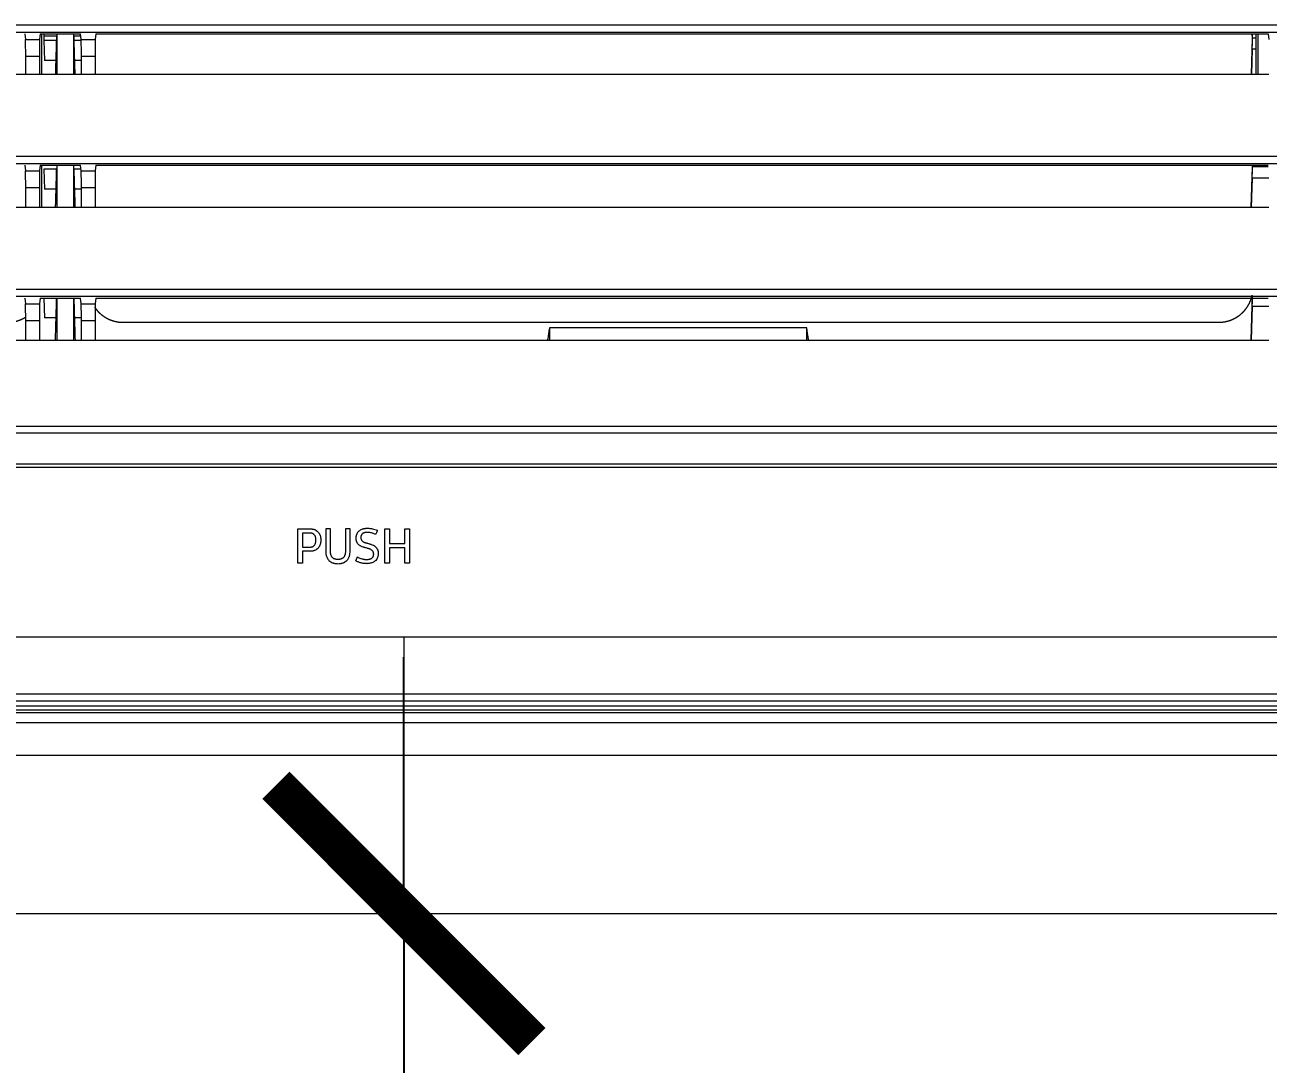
# Model space of a CAD drawing. Header units: millimetres. Extents: x 70151 to 230897, y 35202 to 113211.
# Drawn here: x 172750 to 172895.6, y 76201.1 to 76322.8 of the extents above; entities that cross this region are included whole.
import ezdxf

# ---------------------------------------------------------------- set-up
doc = ezdxf.new("R2010")
doc.units = ezdxf.units.MM
doc.header["$LTSCALE"] = 50
doc.layers.add('2-con', color=2, linetype='Continuous')
doc.layers.add('HAT', color=8, linetype='Continuous')
doc.layers.add('mark-B', color=2, linetype='Continuous', lineweight=20)
doc.styles.add('HY 울릉도 L', font='malgun.ttf')
doc.dimstyles.new('30', dxfattribs={"dimscale": 30, "dimtxt": 2, "dimasz": 1, "dimexe": 1, "dimexo": 1, "dimgap": 1, "dimtad": 1, "dimdec": 0, "dimrnd": 0.05, "dimdsep": 46, "dimlunit": 6, "dimtxsty": 'HY 울릉도 L', "dimblk": 'ARCHTICK', "dimcen": 2.5, "dimdle": 1, "dimclrd": 133, "dimclre": 133, "dimclrt": 30, "dimadec": 0, "dimazin": 0, "dimtfac": 1, "dimtdec": 0, "dimtix": 1, "dimtmove": 2, "dimatfit": 3, "dimldrblk": 'ARCHTICK', "dimfxl": 1, "dimlwd": -1, "dimlwe": -1, "dimarcsym": 0})

# ---------------------------------------------------------------- blocks, each defined once
blk = doc.blocks.new('무풍1way 일반')
at = {"layer": 'mark-B'}
for p, q in [((0, -24.58), (0, -23.37)), ((0, -24.58), (0, -23.37)), ((0, -24.85), (0, -24.58)), ((0, -24.85), (0, -24.58)), ((0, -25.36), (-514.56, -25.36)), ((0, -25.36), (-514.56, -25.36)), ((-420.47, -24.85), (0, -24.85)), ((-420.47, -24.85), (0, -24.85)), ((0, -25.36), (0, -24.85)), ((0, -24.85), (514.58, -24.85)), ((0, -25.36), (0, -24.85)), ((0, -24.85), (514.58, -24.85)), ((514.56, -25.36), (0, -25.36)), ((514.56, -25.36), (0, -25.36)), ((0, -26.75), (0, -25.89)), ((-0.65, -42.06), (-0.1, -42.06)), ((1.69, -42.06), (2.23, -42.06)), ((11.04, -43.44), (11.88, -43.44)), ((-0.1, -43.85), (1.69, -43.85)), ((1.69, -44.35), (-0.1, -44.35)), ((11.88, -43.93), (11.02, -43.93)), ((-0.1, -46.08), (-0.65, -46.08)), ((2.23, -46.08), (1.69, -46.08)), ((12.43, -46.08), (11.02, -46.08)), ((-380.01, -53.26), (380.01, -53.26)), ((380.01, -53.69), (-380.01, -53.69)), ((-379.23, -57.26), (379.23, -57.26)), ((379.23, -58.09), (-379.23, -58.09)), ((-101.3, -68.13), (36.16, -68.13)), ((-99.35, -72.08), (-99.23, -68.13)), ((-47.17, -68.13), (-47.17, -69.62)), ((-17.05, -69.62), (-17.05, -68.13)), ((36.16, -70.42), (36.16, -68.13)), ((36.16, -68.13), (37.77, -68.13)), ((37.77, -68.13), (37.77, -70.42)), ((37.77, -68.13), (42.69, -68.13)), ((38.65, -68.13), (38.65, -73.08)), ((40.66, -73.08), (40.66, -68.13)), ((42.69, -70.42), (42.69, -68.13)), ((42.69, -68.13), (44.3, -68.13)), ((44.3, -70.42), (44.3, -68.13)), ((44.3, -68.13), (196.82, -68.13)), ((32.9, -70.25), (-95.42, -70.25)), ((36.16, -70.42), (37.77, -70.42)), ((37.77, -70.78), (38.55, -70.78)), ((40.77, -70.78), (42.08, -70.78)), ((42.15, -73.08), (42.08, -70.78)), ((42.69, -70.42), (44.3, -70.42)), ((-101.3, -72.08), (-99.35, -72.08)), ((36.07, -73.08), (36.15, -72.42)), ((37.78, -72.42), (36.15, -72.42)), ((37.78, -72.42), (37.87, -73.08)), ((42.59, -73.08), (42.67, -72.42)), ((44.31, -72.42), (42.67, -72.42)), ((44.39, -73.08), (44.31, -72.42)), ((-376.39, -73.25), (376.39, -73.25)), ((376.39, -74.13), (-376.39, -74.13)), ((36.07, -73.08), (-101.21, -73.08)), ((42.59, -73.08), (37.87, -73.08)), ((-101.3, -83.69), (36.16, -83.69)), ((-99.35, -87.14), (-99.24, -83.69)), ((-99.34, -88.45), (-99.19, -83.69)), ((36.16, -85.99), (36.16, -83.69)), ((36.16, -83.69), (37.77, -83.69)), ((37.77, -83.69), (37.77, -85.99)), ((37.77, -83.69), (42.69, -83.69)), ((38.65, -83.69), (38.65, -88.65)), ((40.66, -88.65), (40.66, -83.69)), ((42.42, -83.69), (42.42, -88.65)), ((42.69, -85.99), (42.69, -83.69)), ((42.69, -83.69), (44.3, -83.69)), ((44.3, -85.99), (44.3, -83.69)), ((44.3, -83.69), (196.82, -83.69)), ((37.77, -85.84), (38.55, -85.84)), ((40.77, -85.84), (42.08, -85.84)), ((42.16, -88.19), (42.08, -85.84)), ((-101.3, -87.14), (-99.35, -87.14)), ((36.16, -85.99), (37.77, -85.99)), ((42.69, -85.99), (44.3, -85.99)), ((-373.64, -88.81), (373.64, -88.81)), ((-101.23, -88.45), (-99.36, -88.45)), ((36.07, -88.65), (-101.21, -88.65)), ((-99.33, -88.65), (-99.34, -88.45)), ((36.07, -88.65), (36.15, -87.99)), ((37.78, -87.99), (36.15, -87.99)), ((37.78, -87.99), (37.87, -88.65)), ((37.81, -88.19), (38.62, -88.19)), ((42.59, -88.65), (37.87, -88.65)), ((40.7, -88.19), (42.16, -88.19)), ((42.59, -88.65), (42.67, -87.99)), ((44.31, -87.99), (42.67, -87.99)), ((44.39, -88.65), (44.31, -87.99)), ((373.64, -89.7), (-373.64, -89.7)), ((-101.3, -99.25), (36.16, -99.25)), ((-99.99, -104.02), (-99.99, -99.26)), ((-99.77, -104.02), (-99.77, -99.25)), ((-99.35, -102.21), (-99.26, -99.25)), ((-99.34, -103.51), (-99.21, -99.25)), ((36.16, -101.35), (36.16, -99.25)), ((36.16, -99.25), (37.77, -99.25)), ((37.77, -99.25), (37.77, -101.35)), ((37.77, -99.25), (42.69, -99.25)), ((38.65, -99.25), (38.65, -104.02)), ((40.66, -104.02), (40.66, -99.25)), ((42.42, -99.26), (42.42, -104.02)), ((42.69, -101.35), (42.69, -99.25)), ((42.69, -99.25), (44.3, -99.25)), ((44.3, -101.35), (44.3, -99.25)), ((44.3, -99.25), (196.82, -99.25)), ((36.16, -101.35), (37.77, -101.35)), ((37.77, -100.9), (38.55, -100.9)), ((40.77, -100.9), (42.08, -100.9)), ((42.16, -103.25), (42.08, -100.9)), ((42.69, -101.35), (44.3, -101.35)), ((-101.2, -104.02), (-101.29, -103.35)), ((-99.77, -102.21), (-99.35, -102.21)), ((36.06, -104.02), (36.15, -103.35)), ((37.78, -103.35), (36.15, -103.35)), ((37.78, -103.25), (38.62, -103.25)), ((37.78, -103.35), (37.87, -104.02)), ((40.7, -103.25), (42.16, -103.25)), ((42.59, -104.02), (42.67, -103.35)), ((44.31, -103.35), (42.67, -103.35)), ((44.4, -104.02), (44.31, -103.35)), ((-370.92, -104.19), (370.92, -104.19)), ((36.06, -104.02), (-101.2, -104.02)), ((-99.77, -103.51), (-99.36, -103.51)), ((-99.32, -104.02), (-99.34, -103.51)), ((38.62, -103.77), (37.84, -103.77)), ((42.59, -104.02), (37.87, -104.02)), ((42.16, -103.77), (40.7, -103.77)), ((42.15, -104.02), (42.16, -103.77)), ((370.92, -105.07), (-370.92, -105.07))]:
    blk.add_line(p, q, dxfattribs=at)
for centre, major_axis, ratio, start_param, end_param in [((36.15, -70.42), (0, -2.01), 0.008727, 0.069815, 1.570796), ((37.79, -70.42), (0, -2.01), 0.008727, 4.712389, 6.21337), ((42.67, -70.42), (0, -2.01), 0.008727, 0.069815, 1.570796), ((44.31, -70.42), (0, -2.01), 0.008727, 4.712389, 6.21337), ((-99.34, -73.39), (0, -1.51), 0.017455, 3.665191, 4.508349), ((-99.34, -88.45), (0, -1.51), 0.017455, 3.665191, 4.712389), ((36.15, -85.99), (0, -2.01), 0.008727, 0.069815, 1.570796), ((37.79, -85.99), (0, -2.01), 0.008727, 4.712389, 6.21337), ((42.67, -85.99), (0, -2.01), 0.008727, 0.069815, 1.570796), ((44.31, -85.99), (0, -2.01), 0.008727, 4.712389, 6.21337), ((36.15, -101.35), (0, -2.01), 0.008727, 0.069813, 1.570796), ((37.79, -101.35), (0, -2.01), 0.008727, 4.712389, 6.213372), ((42.67, -101.35), (0, -2.01), 0.008727, 0.069813, 1.570796), ((44.31, -101.35), (0, -2.01), 0.008727, 4.712389, 6.213372), ((-99.34, -103.51), (0, -1.51), 0.017455, 3.665191, 4.712389), ((-99.34, -103.51), (0, -1.51), 0.017455, 4.712389, 5.060254)]:
    blk.add_ellipse(centre, major_axis=major_axis, ratio=ratio, start_param=start_param, end_param=end_param, dxfattribs=at)
for points, degree in [([(0, 0), (0, -0.02)], 1), ([(0, 0), (0, -0.02)], 1), ([(0, -23.37), (0, -22.1), (0, -20.84), (0, -19.59)], 3), ([(0, -23.37), (0, -22.1), (0, -20.84), (0, -19.59)], 3), ([(0, -33.4), (0, -31.18), (0, -28.96), (0, -26.75)], 3), ([(-0.65, -46.08), (-0.65, -45.27), (-0.65, -44.47), (-0.65, -43.67), (-0.65, -42.86), (-0.65, -42.06)], 5), ([(-0.1, -42.06), (-0.1, -42.42), (-0.1, -42.78), (-0.1, -43.14), (-0.1, -43.49), (-0.1, -43.85)], 5), ([(1.69, -43.85), (1.69, -43.49), (1.69, -43.14), (1.69, -42.78), (1.69, -42.42), (1.69, -42.06)], 5), ([(2.23, -42.06), (2.23, -42.86), (2.23, -43.67), (2.23, -44.47), (2.23, -45.27), (2.23, -46.08)], 5), ([(11.88, -43.44), (11.88, -43.16), (11.88, -42.89), (11.88, -42.61), (11.88, -42.34), (11.88, -42.06)], 5), ([(11.88, -42.06), (12.07, -42.06), (12.25, -42.06), (12.43, -42.06)], 3), ([(12.43, -42.06), (12.43, -42.86), (12.43, -43.67), (12.43, -44.47), (12.43, -45.27), (12.43, -46.08)], 5), ([(6.3, -43.47), (6.3, -43.48), (6.3, -43.48), (6.3, -43.49)], 3), ([(6.3, -43.49), (6.3, -44.35), (6.3, -45.21), (6.3, -46.08)], 3), ([(6.85, -46.08), (6.85, -45.21), (6.85, -44.35), (6.85, -43.49)], 3), ([(8.61, -43.49), (8.61, -44.35), (8.61, -45.21), (8.61, -46.08)], 3), ([(9.16, -46.08), (9.16, -45.21), (9.16, -44.34), (9.16, -43.47)], 3), ([(-0.1, -44.35), (-0.1, -44.69), (-0.1, -45.04), (-0.1, -45.38), (-0.1, -45.73), (-0.1, -46.08)], 5), ([(1.69, -46.08), (1.69, -45.73), (1.69, -45.38), (1.69, -45.04), (1.69, -44.69), (1.69, -44.35)], 5), ([(11.88, -45.58), (11.88, -45.03), (11.88, -44.48), (11.88, -43.93)], 3), ([(6.3, -46.08), (6.48, -46.08), (6.66, -46.08), (6.85, -46.08)], 3), ([(8.61, -46.08), (8.79, -46.08), (8.97, -46.08), (9.16, -46.08)], 3), ([(11.04, -45.58), (11.32, -45.58), (11.6, -45.58), (11.88, -45.58)], 3), ([(-99.34, -73.39), (-99.18, -68.11)], 1), ([(-47.4, -68.11), (-47.17, -69.62)], 1), ([(-17.05, -69.62), (-16.82, -68.11)], 1), ([(38.47, -68.11), (38.55, -70.78)], 1), ([(40.77, -70.78), (40.85, -68.11)], 1), ([(-47.17, -69.62), (-17.05, -69.62)], 1), ([(38.55, -70.78), (38.62, -73.12)], 1), ([(40.7, -73.12), (40.77, -70.78)], 1), ([(38.48, -83.69), (38.55, -85.84)], 1), ([(40.77, -85.84), (40.83, -83.69)], 1), ([(38.55, -85.84), (38.62, -88.19)], 1), ([(40.7, -88.19), (40.77, -85.84)], 1), ([(38.5, -99.25), (38.55, -100.9)], 1), ([(40.77, -100.9), (40.82, -99.25)], 1), ([(38.55, -100.9), (38.62, -103.25)], 1), ([(40.7, -103.25), (40.77, -100.9)], 1), ([(38.62, -103.25), (38.62, -103.29), (38.62, -103.43), (38.62, -103.59), (38.62, -103.73), (38.62, -103.77)], 2), ([(40.7, -103.77), (40.7, -103.73), (40.69, -103.59), (40.69, -103.43), (40.7, -103.29), (40.7, -103.25)], 2)]:
    blk.add_open_spline(points, degree=degree, dxfattribs=at)
for points, knots in [([(0, -1.05), (-88.28, -1.05), (-176.56, -1.05), (-308.98, -1.05), (-353.11, -1.05), (-419.32, -1.06), (-441.39, -1.06), (-474.5, -1.06), (-491.05, -1.06), (-510.36, -1.06), (-518.64, -1.06), (-522.78, -1.06), (-524.15, -1.06), (-526.91, -1.06), (-528.29, -1.06), (-529.67, -1.07)], [0, 0, 0, 0, 0.5, 0.5, 0.75, 0.75, 0.875, 0.875, 0.9375, 0.96875, 0.984375, 0.984375, 0.992187, 0.992187, 1, 1, 1, 1]), ([(0, -1.05), (-88.28, -1.05), (-176.56, -1.05), (-308.98, -1.05), (-353.11, -1.05), (-419.32, -1.06), (-441.39, -1.06), (-474.5, -1.06), (-491.05, -1.06), (-510.36, -1.06), (-518.64, -1.06), (-522.78, -1.06), (-524.15, -1.06), (-526.91, -1.06), (-528.29, -1.06), (-529.67, -1.07)], [0, 0, 0, 0, 0.5, 0.5, 0.75, 0.75, 0.875, 0.875, 0.9375, 0.96875, 0.984375, 0.984375, 0.992188, 0.992188, 1, 1, 1, 1]), ([(0, -0.02), (0, -0.02), (0, -0.05), (0, -0.14), (0, -0.21), (0, -0.39), (0, -0.5), (0, -0.75), (0, -0.9), (0, -1.05)], [0, 0, 0, 0, 0.25, 0.25, 0.5, 0.5, 0.75, 0.75, 1, 1, 1, 1]), ([(0, -0.02), (0, -0.02), (0, -0.05), (0, -0.14), (0, -0.21), (0, -0.39), (0, -0.5), (0, -0.75), (0, -0.9), (0, -1.05)], [0, 0, 0, 0, 0.25, 0.25, 0.5, 0.5, 0.75, 0.75, 1, 1, 1, 1]), ([(529.67, -1.07), (528.29, -1.06), (526.91, -1.06), (524.15, -1.06), (522.78, -1.06), (518.64, -1.06), (510.36, -1.06), (491.05, -1.06), (474.5, -1.06), (441.39, -1.06), (375.18, -1.05), (308.98, -1.05), (176.56, -1.05), (88.28, -1.05), (0, -1.05)], [0, 0, 0, 0, 0.007813, 0.007813, 0.015625, 0.015625, 0.03125, 0.0625, 0.125, 0.125, 0.25, 0.5, 0.5, 1, 1, 1, 1]), ([(0, -19.59), (0, -18.69), (0, -16.91), (0, -14.24), (0, -11.6), (0, -9), (0, -6.45), (0, -3.95), (0, -2.17), (0, -1.22), (0, -1.05)], [0, 0, 0, 0, 0.138549, 0.277099, 0.415648, 0.554198, 0.692747, 0.831297, 0.969846, 1, 1, 1, 1]), ([(529.67, -1.07), (528.29, -1.06), (526.91, -1.06), (524.15, -1.06), (522.78, -1.06), (518.64, -1.06), (510.36, -1.06), (491.05, -1.06), (474.5, -1.06), (441.39, -1.06), (375.18, -1.05), (308.98, -1.05), (176.56, -1.05), (88.28, -1.05), (0, -1.05)], [0, 0, 0, 0, 0.007812, 0.007812, 0.015625, 0.015625, 0.03125, 0.0625, 0.125, 0.125, 0.25, 0.5, 0.5, 1, 1, 1, 1]), ([(0, -19.59), (0, -18.69), (0, -16.91), (0, -14.24), (0, -11.6), (0, -9), (0, -6.45), (0, -3.95), (0, -2.17), (0, -1.22), (0, -1.05)], [0, 0, 0, 0, 0.138549, 0.277099, 0.415648, 0.554198, 0.692747, 0.831297, 0.969846, 1, 1, 1, 1]), ([(0, -19.59), (-85.67, -19.59), (-192.75, -19.59), (-321.25, -19.59), (-385.5, -19.59), (-449.76, -19.59), (-492.59, -19.59), (-514.01, -19.59)], [0, 0, 0, 0, 0.5, 0.625, 0.75, 0.875, 1, 1, 1, 1]), ([(0, -19.59), (-85.67, -19.59), (-192.75, -19.59), (-321.25, -19.59), (-385.5, -19.59), (-449.76, -19.59), (-492.59, -19.59), (-514.01, -19.59)], [0, 0, 0, 0, 0.5, 0.625, 0.75, 0.875, 1, 1, 1, 1]), ([(514.01, -19.59), (492.59, -19.59), (449.76, -19.59), (385.5, -19.59), (321.25, -19.59), (192.75, -19.59), (85.67, -19.59), (0, -19.59)], [0, 0, 0, 0, 0.125, 0.25, 0.375, 0.5, 1, 1, 1, 1]), ([(514.01, -19.59), (492.59, -19.59), (449.76, -19.59), (385.5, -19.59), (321.25, -19.59), (192.75, -19.59), (85.67, -19.59), (0, -19.59)], [0, 0, 0, 0, 0.125, 0.25, 0.375, 0.5, 1, 1, 1, 1]), ([(-512.29, -23.37), (-490.94, -23.37), (-469.6, -23.37), (-426.91, -23.37), (-405.56, -23.37), (-362.87, -23.37), (-341.53, -23.37), (-298.84, -23.37), (-192.11, -23.37), (-85.38, -23.37), (0, -23.37)], [0, 0, 0, 0, 0.125, 0.125, 0.25, 0.25, 0.375, 0.375, 0.5, 1, 1, 1, 1]), ([(-512.29, -23.37), (-490.94, -23.37), (-469.6, -23.37), (-426.91, -23.37), (-405.56, -23.37), (-362.87, -23.37), (-341.53, -23.37), (-298.84, -23.37), (-192.11, -23.37), (-85.38, -23.37), (0, -23.37)], [0, 0, 0, 0, 0.125, 0.125, 0.25, 0.25, 0.375, 0.375, 0.5, 1, 1, 1, 1]), ([(0, -24.58), (-85.38, -24.58), (-192.1, -24.58), (-320.17, -24.58), (-362.86, -24.58), (-405.55, -24.58), (-426.89, -24.58), (-469.58, -24.58), (-490.93, -24.58), (-512.27, -24.58)], [0, 0, 0, 0, 0.5, 0.625, 0.75, 0.75, 0.875, 0.875, 1, 1, 1, 1]), ([(0, -24.58), (-85.38, -24.58), (-192.1, -24.58), (-320.17, -24.58), (-362.86, -24.58), (-405.55, -24.58), (-426.89, -24.58), (-469.58, -24.58), (-490.93, -24.58), (-512.27, -24.58)], [0, 0, 0, 0, 0.5, 0.625, 0.75, 0.75, 0.875, 0.875, 1, 1, 1, 1]), ([(0, -23.37), (85.4, -23.37), (170.8, -23.37), (277.56, -23.37), (298.91, -23.37), (341.61, -23.37), (362.96, -23.37), (405.66, -23.37), (427.01, -23.37), (469.71, -23.37), (491.06, -23.37), (512.41, -23.37)], [0, 0, 0, 0, 0.5, 0.5, 0.625, 0.625, 0.75, 0.75, 0.875, 0.875, 1, 1, 1, 1]), ([(0, -23.37), (85.4, -23.37), (170.8, -23.37), (277.56, -23.37), (298.91, -23.37), (341.61, -23.37), (362.96, -23.37), (405.66, -23.37), (427.01, -23.37), (469.71, -23.37), (491.06, -23.37), (512.41, -23.37)], [0, 0, 0, 0, 0.5, 0.5, 0.625, 0.625, 0.75, 0.75, 0.875, 0.875, 1, 1, 1, 1]), ([(512.41, -24.58), (491.06, -24.58), (469.71, -24.58), (427.01, -24.58), (405.66, -24.58), (362.96, -24.58), (320.26, -24.58), (192.15, -24.58), (85.4, -24.58), (0, -24.58)], [0, 0, 0, 0, 0.125, 0.125, 0.25, 0.25, 0.375, 0.5, 1, 1, 1, 1]), ([(512.41, -24.58), (491.06, -24.58), (469.71, -24.58), (427.01, -24.58), (405.66, -24.58), (362.96, -24.58), (320.26, -24.58), (192.15, -24.58), (85.4, -24.58), (0, -24.58)], [0, 0, 0, 0, 0.125, 0.125, 0.25, 0.25, 0.375, 0.5, 1, 1, 1, 1]), ([(-511.17, -25.89), (-510.84, -25.89), (-510.51, -25.89), (-510.01, -25.89), (-509.84, -25.89), (-509.51, -25.89), (-508.68, -25.9), (-507.84, -25.9), (-505.85, -25.9), (-504.52, -25.9), (-501.85, -25.9), (-500.52, -25.9), (-497.86, -25.9), (-491.2, -25.89), (-484.55, -25.89), (-473.9, -25.9), (-468.57, -25.9), (-457.92, -25.9), (-452.6, -25.9), (-425.98, -25.9), (-383.38, -25.89), (-319.48, -25.89), (-234.29, -25.9), (-170.39, -25.9), (-85.2, -25.9), (-42.6, -25.9), (0, -25.9)], [0, 0, 0, 0, 0.001953, 0.001953, 0.00293, 0.00293, 0.003906, 0.007812, 0.007812, 0.015625, 0.015625, 0.023437, 0.023437, 0.03125, 0.0625, 0.0625, 0.09375, 0.09375, 0.125, 0.125, 0.25, 0.375, 0.5, 0.75, 0.75, 1, 1, 1, 1]), ([(0, -25.9), (42.6, -25.9), (85.19, -25.9), (149.09, -25.9), (170.39, -25.9), (212.99, -25.9), (234.29, -25.9), (276.88, -25.9), (298.18, -25.9), (340.78, -25.9), (362.08, -25.9), (404.67, -25.89), (425.97, -25.89), (452.6, -25.9), (457.92, -25.9), (468.57, -25.9), (473.89, -25.9), (484.54, -25.9), (489.87, -25.9), (496.52, -25.9), (497.86, -25.9), (500.52, -25.9), (501.85, -25.9), (503.85, -25.89), (504.51, -25.89), (505.84, -25.89), (506.51, -25.89), (507.84, -25.9), (508.51, -25.9), (509.5, -25.9), (509.84, -25.89), (510.34, -25.89), (510.5, -25.89), (510.83, -25.89), (511, -25.89), (511.17, -25.89)], [0, 0, 0, 0, 0.25, 0.25, 0.375, 0.375, 0.5, 0.5, 0.625, 0.625, 0.75, 0.75, 0.875, 0.875, 0.90625, 0.90625, 0.9375, 0.9375, 0.96875, 0.96875, 0.976563, 0.976563, 0.984375, 0.984375, 0.988281, 0.988281, 0.992188, 0.992188, 0.996094, 0.996094, 0.998047, 0.998047, 0.999023, 0.999023, 1, 1, 1, 1]), ([(0, -26.75), (-42.6, -26.75), (-85.19, -26.75), (-170.39, -26.75), (-234.28, -26.75), (-298.18, -26.75), (-340.78, -26.75), (-362.08, -26.75), (-404.67, -26.75), (-425.97, -26.75), (-452.59, -26.75), (-457.92, -26.75), (-468.57, -26.75), (-473.89, -26.75), (-484.54, -26.75), (-491.2, -26.75), (-497.85, -26.75), (-500.52, -26.75), (-501.85, -26.75), (-504.51, -26.75), (-505.84, -26.75), (-507.84, -26.75), (-508.67, -26.75), (-509.5, -26.75), (-509.83, -26.75), (-510, -26.75), (-510.5, -26.75), (-510.83, -26.75), (-511.17, -26.75)], [0, 0, 0, 0, 0.25, 0.25, 0.5, 0.625, 0.625, 0.75, 0.75, 0.875, 0.875, 0.90625, 0.90625, 0.9375, 0.9375, 0.96875, 0.976562, 0.976562, 0.984375, 0.984375, 0.992187, 0.992187, 0.996094, 0.99707, 0.99707, 0.998047, 0.998047, 1, 1, 1, 1]), ([(511.17, -26.75), (511, -26.75), (510.83, -26.75), (510.5, -26.75), (510.33, -26.75), (509.84, -26.75), (509.5, -26.75), (508.5, -26.75), (507.84, -26.75), (506.51, -26.75), (505.84, -26.75), (504.51, -26.75), (503.85, -26.75), (501.85, -26.75), (500.52, -26.75), (497.85, -26.75), (496.52, -26.75), (489.87, -26.75), (484.54, -26.75), (473.89, -26.75), (468.57, -26.75), (457.92, -26.75), (452.6, -26.75), (425.97, -26.75), (404.67, -26.75), (362.08, -26.75), (340.78, -26.75), (298.18, -26.75), (276.88, -26.75), (234.28, -26.75), (212.99, -26.75), (170.39, -26.75), (149.09, -26.75), (85.19, -26.75), (42.6, -26.75), (0, -26.75)], [0, 0, 0, 0, 0.000977, 0.000977, 0.001953, 0.001953, 0.003906, 0.003906, 0.007813, 0.007813, 0.011719, 0.011719, 0.015625, 0.015625, 0.023438, 0.023438, 0.03125, 0.03125, 0.0625, 0.0625, 0.09375, 0.09375, 0.125, 0.125, 0.25, 0.25, 0.375, 0.375, 0.5, 0.5, 0.625, 0.625, 0.75, 0.75, 1, 1, 1, 1]), ([(-508.58, -33.4), (-487.39, -33.4), (-445.01, -33.4), (-381.43, -33.4), (-317.86, -33.4), (-233.1, -33.4), (-127.14, -33.4), (-42.38, -33.4), (0, -33.4)], [0, 0, 0, 0, 0.125, 0.25, 0.375, 0.5, 0.75, 1, 1, 1, 1]), ([(0, -33.4), (42.38, -33.4), (127.14, -33.4), (233.1, -33.4), (317.86, -33.4), (381.43, -33.4), (445.01, -33.4), (487.39, -33.4), (508.58, -33.4)], [0, 0, 0, 0, 0.25, 0.5, 0.625, 0.75, 0.875, 1, 1, 1, 1]), ([(3.24, -43.89), (3.19, -43.84), (3.15, -43.78), (3.11, -43.69), (3.1, -43.68), (3.09, -43.65), (3.08, -43.63), (3.06, -43.58), (3.05, -43.54), (3.03, -43.47), (3.03, -43.44), (3.02, -43.38), (3.02, -43.36), (3.01, -43.33), (3.01, -43.31), (3.01, -43.25), (3.01, -43.22), (3.01, -43.15), (3.01, -43.11), (3.01, -43), (3.02, -42.93), (3.05, -42.84), (3.05, -42.82), (3.06, -42.79), (3.08, -42.74), (3.11, -42.65), (3.15, -42.57), (3.18, -42.52), (3.2, -42.49), (3.21, -42.48), (3.27, -42.41), (3.32, -42.35), (3.39, -42.3), (3.4, -42.28), (3.43, -42.26), (3.45, -42.25), (3.49, -42.22), (3.52, -42.2), (3.62, -42.14), (3.68, -42.11), (3.79, -42.08), (3.82, -42.07), (3.89, -42.05), (3.93, -42.04), (4.03, -42.02), (4.11, -42.01), (4.21, -42), (4.25, -42), (4.32, -41.99), (4.36, -41.99), (4.47, -42), (4.54, -42), (4.65, -42.01), (4.69, -42.01), (4.76, -42.02), (4.87, -42.04), (4.97, -42.07), (5.05, -42.08)], [0, 0, 0, 0, 0.0625, 0.0625, 0.078125, 0.078125, 0.09375, 0.09375, 0.125, 0.125, 0.15625, 0.15625, 0.171875, 0.171875, 0.1875, 0.1875, 0.21875, 0.21875, 0.25, 0.25, 0.3125, 0.3125, 0.328125, 0.328125, 0.34375, 0.375, 0.40625, 0.421875, 0.421875, 0.4375, 0.4375, 0.5, 0.5, 0.515625, 0.515625, 0.53125, 0.53125, 0.5625, 0.5625, 0.625, 0.625, 0.65625, 0.65625, 0.6875, 0.6875, 0.75, 0.75, 0.78125, 0.78125, 0.8125, 0.8125, 0.875, 0.875, 0.90625, 0.90625, 0.9375, 1, 1, 1, 1]), ([(5.05, -42.08), (5.1, -42.1), (5.15, -42.11), (5.25, -42.15), (5.3, -42.17), (5.4, -42.21), (5.45, -42.23), (5.54, -42.28), (5.59, -42.3), (5.63, -42.33)], [0, 0, 0, 0, 0.25, 0.25, 0.5, 0.5, 0.75, 0.75, 1, 1, 1, 1]), ([(7.73, -41.99), (7.63, -41.99), (7.53, -42), (7.42, -42.01), (7.39, -42.02), (7.34, -42.03), (7.27, -42.04), (7.16, -42.07), (7.07, -42.11), (7, -42.14), (6.98, -42.15), (6.94, -42.17), (6.92, -42.18), (6.82, -42.25), (6.74, -42.31), (6.67, -42.38)], [0, 0, 0, 0, 0.25, 0.25, 0.3125, 0.3125, 0.375, 0.5, 0.625, 0.625, 0.6875, 0.6875, 0.75, 0.75, 1, 1, 1, 1]), ([(8.78, -42.38), (8.71, -42.31), (8.64, -42.25), (8.54, -42.18), (8.51, -42.17), (8.47, -42.15), (8.41, -42.12), (8.3, -42.07), (8.2, -42.05), (8.11, -42.03), (8.06, -42.02), (7.92, -42), (7.82, -41.99), (7.73, -41.99)], [0, 0, 0, 0, 0.25, 0.25, 0.3125, 0.3125, 0.375, 0.5, 0.625, 0.625, 0.75, 0.75, 1, 1, 1, 1]), ([(3.76, -42.65), (3.72, -42.67), (3.69, -42.7), (3.66, -42.74), (3.64, -42.76), (3.62, -42.79), (3.61, -42.81), (3.58, -42.87), (3.57, -42.9), (3.55, -42.98), (3.55, -43.02), (3.54, -43.08), (3.54, -43.1), (3.54, -43.13), (3.54, -43.14), (3.54, -43.16), (3.55, -43.17), (3.55, -43.23), (3.56, -43.26), (3.58, -43.32), (3.59, -43.35), (3.6, -43.38), (3.61, -43.4), (3.61, -43.4), (3.64, -43.45), (3.66, -43.48), (3.69, -43.51)], [0, 0, 0, 0, 0.125, 0.125, 0.1875, 0.1875, 0.25, 0.25, 0.375, 0.375, 0.5, 0.5, 0.5625, 0.5625, 0.59375, 0.59375, 0.625, 0.625, 0.75, 0.75, 0.8125, 0.84375, 0.84375, 0.875, 0.875, 1, 1, 1, 1]), ([(3.69, -43.51), (3.72, -43.54), (3.75, -43.57), (3.81, -43.61), (3.84, -43.63), (3.89, -43.66), (3.91, -43.67), (3.94, -43.68), (3.96, -43.69), (4.02, -43.71), (4.05, -43.72), (4.11, -43.74), (4.13, -43.75), (4.15, -43.75), (4.16, -43.75), (4.16, -43.76), (4.18, -43.76), (4.23, -43.78), (4.35, -43.81), (4.48, -43.85), (4.58, -43.87), (4.6, -43.88), (4.61, -43.88), (4.63, -43.89), (4.64, -43.89), (4.69, -43.9), (4.73, -43.91), (4.84, -43.95), (4.91, -43.98), (5.01, -44.03), (5.05, -44.05), (5.1, -44.08), (5.11, -44.09), (5.15, -44.11), (5.16, -44.12), (5.21, -44.15), (5.24, -44.18), (5.3, -44.23), (5.33, -44.25), (5.35, -44.28)], [0, 0, 0, 0, 0.0625, 0.0625, 0.125, 0.125, 0.15625, 0.15625, 0.1875, 0.1875, 0.25, 0.25, 0.28125, 0.28125, 0.289063, 0.289063, 0.296875, 0.3125, 0.375, 0.5, 0.53125, 0.53125, 0.546875, 0.546875, 0.5625, 0.5625, 0.625, 0.625, 0.75, 0.75, 0.8125, 0.8125, 0.84375, 0.84375, 0.875, 0.875, 0.9375, 0.9375, 1, 1, 1, 1]), ([(5.44, -42.78), (5.31, -42.71), (5.18, -42.65), (4.97, -42.58), (4.9, -42.56), (4.8, -42.53), (4.74, -42.52), (4.69, -42.51), (4.65, -42.5), (4.63, -42.5), (4.54, -42.49), (4.47, -42.48), (4.35, -42.48), (4.32, -42.48), (4.26, -42.49), (4.24, -42.49), (4.21, -42.49), (4.19, -42.49), (4.13, -42.5), (4.1, -42.5), (4.02, -42.52), (3.99, -42.53), (3.94, -42.55), (3.92, -42.55), (3.88, -42.57), (3.87, -42.58), (3.82, -42.6), (3.79, -42.62), (3.76, -42.65)], [0, 0, 0, 0, 0.25, 0.25, 0.375, 0.375, 0.4375, 0.46875, 0.46875, 0.5, 0.5, 0.625, 0.625, 0.6875, 0.6875, 0.71875, 0.71875, 0.75, 0.75, 0.8125, 0.8125, 0.875, 0.875, 0.90625, 0.90625, 0.9375, 0.9375, 1, 1, 1, 1]), ([(5.63, -42.33), (5.63, -42.33), (5.63, -42.33), (5.63, -42.33), (5.63, -42.33), (5.63, -42.34), (5.63, -42.34), (5.63, -42.34), (5.63, -42.35), (5.62, -42.37), (5.6, -42.4), (5.58, -42.46), (5.54, -42.56), (5.5, -42.65), (5.47, -42.72), (5.46, -42.75), (5.45, -42.76), (5.45, -42.77), (5.45, -42.78), (5.44, -42.78)], [0, 0, 0, 0, 0.000977, 0.000977, 0.001953, 0.003906, 0.007812, 0.015625, 0.03125, 0.0625, 0.125, 0.25, 0.5, 0.75, 0.875, 0.9375, 0.96875, 0.96875, 1, 1, 1, 1]), ([(6.67, -42.38), (6.6, -42.45), (6.55, -42.53), (6.48, -42.64), (6.47, -42.66), (6.45, -42.7), (6.44, -42.72), (6.41, -42.79), (6.39, -42.84), (6.36, -42.93), (6.35, -42.98), (6.34, -43.05), (6.33, -43.08), (6.32, -43.13), (6.32, -43.15), (6.3, -43.27), (6.3, -43.37), (6.3, -43.47)], [0, 0, 0, 0, 0.25, 0.25, 0.3125, 0.3125, 0.375, 0.375, 0.5, 0.5, 0.625, 0.625, 0.6875, 0.6875, 0.75, 0.75, 1, 1, 1, 1]), ([(6.85, -43.49), (6.85, -43.43), (6.85, -43.36), (6.86, -43.24), (6.87, -43.17), (6.89, -43.1), (6.89, -43.08), (6.9, -43.05), (6.91, -43.03), (6.92, -42.99), (6.93, -42.96), (6.96, -42.9), (6.97, -42.87), (7, -42.83), (7, -42.82), (7.02, -42.79), (7.03, -42.78), (7.08, -42.71), (7.13, -42.67), (7.19, -42.62), (7.21, -42.61), (7.23, -42.6), (7.28, -42.57), (7.32, -42.55), (7.36, -42.54), (7.38, -42.53), (7.41, -42.52), (7.43, -42.52), (7.47, -42.51), (7.5, -42.5), (7.6, -42.49), (7.66, -42.48), (7.73, -42.48)], [0, 0, 0, 0, 0.125, 0.125, 0.25, 0.25, 0.28125, 0.28125, 0.3125, 0.3125, 0.375, 0.375, 0.4375, 0.4375, 0.46875, 0.46875, 0.5, 0.5, 0.625, 0.625, 0.65625, 0.65625, 0.6875, 0.75, 0.75, 0.78125, 0.78125, 0.8125, 0.8125, 0.875, 0.875, 1, 1, 1, 1]), ([(7.73, -42.48), (7.79, -42.48), (7.86, -42.49), (7.95, -42.5), (7.98, -42.51), (8.03, -42.52), (8.04, -42.52), (8.07, -42.53), (8.09, -42.54), (8.17, -42.56), (8.22, -42.59), (8.29, -42.64), (8.3, -42.65), (8.33, -42.67), (8.36, -42.7), (8.4, -42.75), (8.43, -42.79), (8.45, -42.82), (8.46, -42.83), (8.48, -42.87), (8.5, -42.9), (8.52, -42.96), (8.53, -42.99), (8.55, -43.05), (8.56, -43.08), (8.58, -43.17), (8.59, -43.24), (8.61, -43.36), (8.61, -43.43), (8.61, -43.49)], [0, 0, 0, 0, 0.125, 0.125, 0.1875, 0.1875, 0.21875, 0.21875, 0.25, 0.25, 0.375, 0.375, 0.40625, 0.40625, 0.4375, 0.5, 0.53125, 0.53125, 0.5625, 0.5625, 0.625, 0.625, 0.6875, 0.6875, 0.75, 0.75, 0.875, 0.875, 1, 1, 1, 1]), ([(9.16, -43.47), (9.16, -43.42), (9.16, -43.37), (9.15, -43.27), (9.14, -43.22), (9.13, -43.13), (9.12, -43.08), (9.11, -43), (9.1, -42.98), (9.09, -42.93), (9.08, -42.91), (9.05, -42.79), (9.01, -42.7), (8.95, -42.59), (8.93, -42.57), (8.91, -42.53), (8.89, -42.51), (8.85, -42.45), (8.82, -42.41), (8.78, -42.38)], [0, 0, 0, 0, 0.125, 0.125, 0.25, 0.25, 0.375, 0.375, 0.4375, 0.4375, 0.5, 0.5, 0.75, 0.75, 0.8125, 0.8125, 0.875, 0.875, 1, 1, 1, 1]), ([(10.07, -45.73), (10.02, -45.68), (9.98, -45.63), (9.93, -45.55), (9.91, -45.52), (9.88, -45.46), (9.87, -45.43), (9.83, -45.34), (9.8, -45.28), (9.77, -45.15), (9.76, -45.09), (9.75, -45), (9.75, -44.99), (9.74, -44.96), (9.74, -44.94), (9.74, -44.89), (9.74, -44.86), (9.73, -44.79), (9.73, -44.76), (9.74, -44.69), (9.74, -44.66), (9.74, -44.56), (9.75, -44.5), (9.77, -44.4), (9.77, -44.37), (9.79, -44.3), (9.8, -44.27), (9.83, -44.18), (9.85, -44.12), (9.9, -44.03), (9.92, -44), (9.95, -43.94), (9.97, -43.92), (10.03, -43.84), (10.08, -43.79), (10.15, -43.72), (10.17, -43.7), (10.21, -43.67), (10.23, -43.66), (10.26, -43.64), (10.32, -43.6), (10.4, -43.56), (10.49, -43.52), (10.52, -43.51), (10.59, -43.49), (10.62, -43.48), (10.71, -43.46), (10.78, -43.45), (10.88, -43.44), (10.93, -43.44), (10.98, -43.44), (11.01, -43.44), (11.03, -43.44), (11.03, -43.44), (11.04, -43.44), (11.04, -43.44)], [0, 0, 0, 0, 0.0625, 0.0625, 0.09375, 0.09375, 0.125, 0.125, 0.1875, 0.1875, 0.25, 0.25, 0.265625, 0.265625, 0.28125, 0.28125, 0.3125, 0.3125, 0.34375, 0.34375, 0.375, 0.375, 0.4375, 0.4375, 0.46875, 0.46875, 0.5, 0.5, 0.5625, 0.5625, 0.59375, 0.59375, 0.625, 0.625, 0.6875, 0.6875, 0.71875, 0.71875, 0.734375, 0.734375, 0.75, 0.8125, 0.8125, 0.84375, 0.84375, 0.875, 0.875, 0.9375, 0.9375, 0.96875, 0.984375, 0.992188, 0.996094, 0.996094, 1, 1, 1, 1]), ([(4.9, -44.67), (4.87, -44.64), (4.84, -44.61), (4.78, -44.57), (4.75, -44.55), (4.7, -44.52), (4.68, -44.51), (4.64, -44.5), (4.63, -44.49), (4.57, -44.47), (4.53, -44.46), (4.48, -44.44), (4.46, -44.43), (4.44, -44.43), (4.43, -44.43), (4.42, -44.42), (4.41, -44.42), (4.36, -44.41), (4.24, -44.37), (4.11, -44.33), (4.01, -44.31), (3.97, -44.3), (3.96, -44.29), (3.9, -44.28), (3.86, -44.26), (3.75, -44.23), (3.68, -44.2), (3.58, -44.15), (3.55, -44.13), (3.5, -44.1), (3.48, -44.09), (3.45, -44.07), (3.43, -44.06), (3.35, -44), (3.29, -43.95), (3.24, -43.89)], [0, 0, 0, 0, 0.0625, 0.0625, 0.125, 0.125, 0.15625, 0.15625, 0.1875, 0.1875, 0.25, 0.25, 0.28125, 0.28125, 0.289063, 0.289063, 0.296875, 0.3125, 0.375, 0.5, 0.53125, 0.53125, 0.5625, 0.5625, 0.625, 0.625, 0.75, 0.75, 0.8125, 0.8125, 0.84375, 0.84375, 0.875, 0.875, 1, 1, 1, 1]), ([(4.85, -45.5), (4.88, -45.48), (4.91, -45.45), (4.94, -45.41), (4.95, -45.4), (4.96, -45.39), (4.96, -45.38), (4.98, -45.35), (5, -45.32), (5.01, -45.28), (5.02, -45.25), (5.03, -45.23), (5.03, -45.22), (5.04, -45.17), (5.04, -45.13), (5.05, -45.08), (5.05, -45.06), (5.04, -45.02), (5.04, -45), (5.03, -44.94), (5.03, -44.9), (5.01, -44.85), (5, -44.83), (4.99, -44.79), (4.96, -44.74), (4.93, -44.7), (4.9, -44.67)], [0, 0, 0, 0, 0.125, 0.125, 0.15625, 0.15625, 0.1875, 0.1875, 0.25, 0.3125, 0.34375, 0.34375, 0.375, 0.375, 0.5, 0.5, 0.5625, 0.5625, 0.625, 0.625, 0.75, 0.75, 0.8125, 0.8125, 0.875, 1, 1, 1, 1]), ([(5.35, -44.28), (5.4, -44.34), (5.44, -44.4), (5.49, -44.49), (5.5, -44.52), (5.53, -44.59), (5.54, -44.62), (5.57, -44.73), (5.58, -44.8), (5.59, -44.9), (5.59, -44.94), (5.59, -45.01), (5.59, -45.04), (5.58, -45.15), (5.57, -45.22), (5.55, -45.31), (5.55, -45.32), (5.54, -45.36), (5.53, -45.37), (5.52, -45.43), (5.49, -45.49), (5.45, -45.57), (5.43, -45.62), (5.41, -45.65), (5.4, -45.66), (5.34, -45.73), (5.29, -45.79), (5.24, -45.83)], [0, 0, 0, 0, 0.125, 0.125, 0.1875, 0.1875, 0.25, 0.25, 0.375, 0.375, 0.4375, 0.4375, 0.5, 0.5, 0.625, 0.625, 0.65625, 0.65625, 0.6875, 0.6875, 0.75, 0.8125, 0.84375, 0.84375, 0.875, 0.875, 1, 1, 1, 1]), ([(10.48, -44.14), (10.45, -44.18), (10.42, -44.23), (10.38, -44.3), (10.37, -44.33), (10.36, -44.37), (10.36, -44.38), (10.35, -44.41), (10.34, -44.42), (10.33, -44.49), (10.32, -44.54), (10.31, -44.62), (10.31, -44.65), (10.31, -44.7), (10.3, -44.73), (10.3, -44.81), (10.31, -44.87), (10.32, -44.98), (10.33, -45.03), (10.35, -45.1), (10.35, -45.11), (10.36, -45.14), (10.36, -45.15), (10.38, -45.19), (10.39, -45.21), (10.42, -45.29), (10.45, -45.33), (10.49, -45.37)], [0, 0, 0, 0, 0.125, 0.125, 0.1875, 0.1875, 0.21875, 0.21875, 0.25, 0.25, 0.375, 0.375, 0.4375, 0.4375, 0.5, 0.5, 0.625, 0.625, 0.75, 0.75, 0.78125, 0.78125, 0.8125, 0.8125, 0.875, 0.875, 1, 1, 1, 1]), ([(11.02, -43.93), (10.97, -43.93), (10.92, -43.93), (10.84, -43.94), (10.82, -43.95), (10.77, -43.96), (10.72, -43.97), (10.68, -43.99), (10.65, -44.01), (10.64, -44.02), (10.61, -44.03), (10.56, -44.06), (10.52, -44.1), (10.48, -44.14)], [0, 0, 0, 0, 0.25, 0.25, 0.375, 0.375, 0.5, 0.625, 0.625, 0.6875, 0.6875, 0.75, 1, 1, 1, 1]), ([(3.11, -45.89), (3.11, -45.89), (3.11, -45.89), (3.11, -45.89), (3.11, -45.89), (3.11, -45.88), (3.11, -45.88), (3.11, -45.88), (3.11, -45.88), (3.12, -45.87), (3.12, -45.85), (3.14, -45.82), (3.16, -45.75), (3.2, -45.66), (3.24, -45.56), (3.27, -45.5), (3.28, -45.47), (3.29, -45.45), (3.29, -45.44), (3.29, -45.43)], [0, 0, 0, 0, 0.000488, 0.000488, 0.000977, 0.001953, 0.003906, 0.007812, 0.015625, 0.03125, 0.0625, 0.125, 0.25, 0.5, 0.75, 0.875, 0.9375, 0.9375, 1, 1, 1, 1]), ([(3.69, -46.08), (3.59, -46.05), (3.49, -46.03), (3.3, -45.96), (3.2, -45.93), (3.11, -45.89)], [0, 0, 0, 0, 0.5, 0.5, 1, 1, 1, 1]), ([(3.29, -45.43), (3.42, -45.48), (3.55, -45.52), (3.74, -45.58), (3.81, -45.59), (3.94, -45.62), (4, -45.63), (4.14, -45.65), (4.2, -45.65), (4.29, -45.65), (4.31, -45.65), (4.34, -45.65), (4.36, -45.65), (4.41, -45.65), (4.44, -45.65), (4.51, -45.64), (4.54, -45.63), (4.61, -45.62), (4.64, -45.61), (4.71, -45.59), (4.74, -45.57), (4.78, -45.55), (4.8, -45.54), (4.83, -45.52), (4.84, -45.51), (4.85, -45.5)], [0, 0, 0, 0, 0.25, 0.25, 0.375, 0.375, 0.5, 0.5, 0.625, 0.625, 0.65625, 0.65625, 0.6875, 0.6875, 0.75, 0.75, 0.8125, 0.8125, 0.875, 0.875, 0.9375, 0.9375, 0.96875, 0.96875, 1, 1, 1, 1]), ([(5.24, -45.83), (5.14, -45.92), (5.02, -45.99), (4.88, -46.05), (4.86, -46.05), (4.83, -46.06), (4.78, -46.08), (4.73, -46.09), (4.63, -46.11), (4.57, -46.12), (4.47, -46.13), (4.43, -46.14), (4.36, -46.14), (4.33, -46.14), (4.23, -46.14), (4.16, -46.14), (3.96, -46.12), (3.82, -46.1), (3.69, -46.08)], [0, 0, 0, 0, 0.25, 0.25, 0.28125, 0.28125, 0.3125, 0.375, 0.375, 0.5, 0.5, 0.5625, 0.5625, 0.625, 0.625, 0.75, 0.75, 1, 1, 1, 1]), ([(11.02, -46.08), (10.93, -46.08), (10.84, -46.07), (10.74, -46.05), (10.71, -46.05), (10.67, -46.04), (10.61, -46.03), (10.5, -46), (10.42, -45.97), (10.37, -45.94), (10.35, -45.93), (10.31, -45.91), (10.29, -45.9), (10.2, -45.84), (10.13, -45.79), (10.07, -45.73)], [0, 0, 0, 0, 0.25, 0.25, 0.3125, 0.3125, 0.375, 0.5, 0.625, 0.625, 0.6875, 0.6875, 0.75, 0.75, 1, 1, 1, 1]), ([(10.49, -45.37), (10.51, -45.39), (10.53, -45.42), (10.56, -45.44), (10.58, -45.46), (10.6, -45.46), (10.65, -45.5), (10.69, -45.52), (10.77, -45.55), (10.79, -45.55), (10.84, -45.56), (10.87, -45.57), (10.94, -45.58), (10.99, -45.58), (11.04, -45.58)], [0, 0, 0, 0, 0.125, 0.1875, 0.1875, 0.25, 0.25, 0.5, 0.5, 0.625, 0.625, 0.75, 0.75, 1, 1, 1, 1]), ([(-95.42, -70.25), (-95.43, -70.25), (-95.46, -70.25), (-95.49, -70.25), (-95.52, -70.25), (-95.55, -70.25), (-95.58, -70.26), (-95.61, -70.26), (-95.64, -70.26), (-95.67, -70.26), (-95.7, -70.26), (-95.73, -70.26), (-95.76, -70.27), (-95.79, -70.27), (-95.82, -70.27), (-95.85, -70.28), (-95.89, -70.28), (-95.92, -70.28), (-95.95, -70.29), (-95.98, -70.29), (-96.01, -70.29), (-96.04, -70.3), (-96.07, -70.3), (-96.1, -70.31), (-96.13, -70.31), (-96.16, -70.32), (-96.19, -70.32), (-96.22, -70.33), (-96.24, -70.34), (-96.27, -70.34), (-96.3, -70.35), (-96.33, -70.36), (-96.36, -70.36), (-96.39, -70.37), (-96.42, -70.38), (-96.45, -70.39), (-96.48, -70.39), (-96.51, -70.4), (-96.54, -70.41), (-96.57, -70.42), (-96.59, -70.43), (-96.62, -70.43), (-96.65, -70.44), (-96.68, -70.45), (-96.71, -70.46), (-96.74, -70.47), (-96.76, -70.48), (-96.79, -70.49), (-96.82, -70.5), (-96.85, -70.51), (-96.87, -70.52), (-96.9, -70.53), (-96.93, -70.54), (-96.96, -70.56), (-96.98, -70.57), (-97.01, -70.58), (-97.04, -70.59), (-97.06, -70.6), (-97.09, -70.61), (-97.12, -70.63), (-97.14, -70.64), (-97.17, -70.65), (-97.2, -70.66), (-97.22, -70.68), (-97.25, -70.69), (-97.27, -70.7), (-97.3, -70.72), (-97.33, -70.73), (-97.35, -70.74), (-97.38, -70.76), (-97.4, -70.77), (-97.43, -70.79), (-97.45, -70.8), (-97.48, -70.82), (-97.5, -70.83), (-97.53, -70.85), (-97.55, -70.86), (-97.57, -70.88), (-97.6, -70.89), (-97.62, -70.91), (-97.65, -70.92), (-97.67, -70.94), (-97.69, -70.96), (-97.72, -70.97), (-97.74, -70.99), (-97.76, -71), (-97.79, -71.02), (-97.81, -71.04), (-97.83, -71.05), (-97.85, -71.07), (-97.88, -71.09), (-97.9, -71.11), (-97.92, -71.12), (-97.94, -71.14), (-97.97, -71.16), (-97.99, -71.18), (-98.01, -71.2), (-98.03, -71.21), (-98.05, -71.23), (-98.07, -71.25), (-98.09, -71.27), (-98.11, -71.29), (-98.13, -71.31), (-98.16, -71.33), (-98.18, -71.34), (-98.2, -71.36), (-98.22, -71.38), (-98.24, -71.4), (-98.26, -71.43), (-98.29, -71.46), (-98.33, -71.5), (-98.36, -71.53), (-98.4, -71.57), (-98.43, -71.61), (-98.47, -71.65), (-98.5, -71.69), (-98.53, -71.73), (-98.56, -71.77), (-98.6, -71.81), (-98.63, -71.85), (-98.66, -71.89), (-98.69, -71.94), (-98.72, -71.98), (-98.75, -72.02), (-98.78, -72.07), (-98.81, -72.11), (-98.83, -72.16), (-98.86, -72.2), (-98.89, -72.25), (-98.92, -72.29), (-98.94, -72.34), (-98.97, -72.39), (-98.99, -72.44), (-99.02, -72.48), (-99.04, -72.53), (-99.06, -72.58), (-99.08, -72.63), (-99.11, -72.68), (-99.13, -72.73), (-99.15, -72.78), (-99.17, -72.83), (-99.18, -72.88), (-99.2, -72.93), (-99.22, -72.99), (-99.24, -73.04), (-99.25, -73.09), (-99.27, -73.14), (-99.28, -73.2), (-99.3, -73.25), (-99.31, -73.3), (-99.32, -73.36), (-99.33, -73.4), (-99.34, -73.43), (-99.34, -73.44)], [0, 0, 0, 0, 0.005674, 0.011342, 0.017004, 0.02266, 0.028311, 0.033956, 0.039595, 0.045228, 0.050855, 0.056477, 0.062093, 0.067703, 0.073308, 0.078906, 0.084499, 0.090087, 0.095668, 0.101244, 0.106814, 0.112378, 0.117937, 0.123489, 0.129036, 0.134578, 0.140113, 0.145643, 0.151167, 0.156686, 0.162199, 0.167706, 0.173207, 0.178703, 0.184193, 0.189677, 0.195156, 0.200629, 0.206096, 0.211557, 0.217013, 0.222463, 0.227908, 0.233347, 0.23878, 0.244208, 0.24963, 0.255046, 0.260457, 0.265862, 0.271261, 0.276655, 0.282043, 0.287425, 0.292802, 0.298173, 0.303539, 0.308899, 0.314253, 0.319602, 0.324945, 0.330283, 0.335615, 0.340941, 0.346262, 0.351577, 0.356887, 0.362191, 0.367489, 0.372782, 0.378069, 0.383351, 0.388627, 0.393898, 0.399163, 0.404423, 0.409677, 0.414925, 0.420168, 0.425405, 0.430637, 0.435863, 0.441084, 0.4463, 0.451509, 0.456714, 0.461912, 0.467106, 0.472293, 0.477476, 0.482652, 0.487824, 0.49299, 0.49815, 0.503305, 0.508454, 0.513598, 0.518736, 0.523869, 0.528997, 0.534119, 0.539236, 0.544347, 0.549453, 0.554553, 0.559648, 0.564737, 0.569821, 0.5749, 0.584273, 0.593664, 0.603074, 0.612503, 0.62195, 0.631415, 0.640899, 0.650402, 0.659924, 0.669464, 0.679022, 0.6886, 0.698196, 0.707811, 0.717445, 0.727097, 0.736769, 0.746459, 0.756168, 0.765897, 0.775644, 0.78541, 0.795195, 0.804999, 0.814822, 0.824664, 0.834525, 0.844405, 0.854304, 0.864223, 0.874161, 0.884117, 0.894093, 0.904089, 0.914103, 0.924137, 0.93419, 0.944262, 0.954354, 0.964465, 0.974596, 0.984745, 0.994915, 1, 1, 1, 1]), ([(36.21, -72.01), (36.21, -72.01), (36.21, -72), (36.19, -71.98), (36.18, -71.96), (36.16, -71.94), (36.14, -71.91), (36.13, -71.89), (36.11, -71.87), (36.09, -71.85), (36.08, -71.82), (36.06, -71.8), (36.04, -71.78), (36.02, -71.76), (36.01, -71.73), (35.99, -71.71), (35.97, -71.69), (35.95, -71.67), (35.94, -71.65), (35.92, -71.63), (35.9, -71.61), (35.88, -71.58), (35.86, -71.56), (35.84, -71.54), (35.82, -71.52), (35.8, -71.5), (35.78, -71.48), (35.77, -71.46), (35.75, -71.44), (35.72, -71.42), (35.69, -71.39), (35.65, -71.35), (35.62, -71.32), (35.58, -71.28), (35.54, -71.25), (35.5, -71.21), (35.46, -71.18), (35.42, -71.15), (35.38, -71.11), (35.34, -71.08), (35.3, -71.05), (35.25, -71.02), (35.21, -70.99), (35.17, -70.96), (35.13, -70.93), (35.08, -70.9), (35.04, -70.87), (34.99, -70.84), (34.95, -70.82), (34.9, -70.79), (34.85, -70.76), (34.81, -70.74), (34.76, -70.71), (34.71, -70.69), (34.66, -70.66), (34.62, -70.64), (34.57, -70.62), (34.52, -70.59), (34.47, -70.57), (34.42, -70.55), (34.37, -70.53), (34.32, -70.51), (34.27, -70.49), (34.21, -70.47), (34.16, -70.46), (34.11, -70.44), (34.06, -70.42), (34, -70.41), (33.95, -70.39), (33.9, -70.38), (33.84, -70.37), (33.79, -70.35), (33.74, -70.34), (33.68, -70.33), (33.63, -70.32), (33.57, -70.31), (33.52, -70.3), (33.46, -70.29), (33.41, -70.28), (33.35, -70.28), (33.29, -70.27), (33.24, -70.27), (33.18, -70.26), (33.12, -70.26), (33.07, -70.26), (33.01, -70.25), (32.95, -70.25), (32.91, -70.25), (32.9, -70.25)], [0, 0, 0, 0, 0.000857, 0.008164, 0.015462, 0.022753, 0.030037, 0.037312, 0.04458, 0.05184, 0.059093, 0.066338, 0.073575, 0.080804, 0.088026, 0.09524, 0.102446, 0.109645, 0.116836, 0.12402, 0.131196, 0.138364, 0.145524, 0.152677, 0.159823, 0.166961, 0.174091, 0.181213, 0.188328, 0.195436, 0.208553, 0.221697, 0.234866, 0.248061, 0.261282, 0.274529, 0.287803, 0.301102, 0.314427, 0.327778, 0.341156, 0.35456, 0.36799, 0.381446, 0.394928, 0.408437, 0.421972, 0.435534, 0.449122, 0.462736, 0.476377, 0.490045, 0.503739, 0.517459, 0.531207, 0.544981, 0.558781, 0.572609, 0.586463, 0.600343, 0.614251, 0.628186, 0.642147, 0.656135, 0.67015, 0.684193, 0.698262, 0.712358, 0.726481, 0.740631, 0.754809, 0.769013, 0.783245, 0.797504, 0.81179, 0.826104, 0.840444, 0.854812, 0.869208, 0.88363, 0.89808, 0.912558, 0.927063, 0.941595, 0.956155, 0.970742, 0.985357, 1, 1, 1, 1]), ([(46.42, -70.25), (46.41, -70.25), (46.39, -70.25), (46.36, -70.25), (46.33, -70.25), (46.3, -70.25), (46.27, -70.26), (46.23, -70.26), (46.2, -70.26), (46.17, -70.26), (46.14, -70.26), (46.11, -70.26), (46.08, -70.27), (46.05, -70.27), (46.02, -70.27), (45.99, -70.28), (45.96, -70.28), (45.93, -70.28), (45.9, -70.29), (45.87, -70.29), (45.84, -70.29), (45.81, -70.3), (45.78, -70.3), (45.75, -70.31), (45.72, -70.31), (45.69, -70.32), (45.66, -70.32), (45.63, -70.33), (45.6, -70.34), (45.57, -70.34), (45.54, -70.35), (45.51, -70.36), (45.48, -70.36), (45.45, -70.37), (45.42, -70.38), (45.39, -70.39), (45.37, -70.39), (45.34, -70.4), (45.31, -70.41), (45.28, -70.42), (45.25, -70.43), (45.22, -70.43), (45.19, -70.44), (45.17, -70.45), (45.14, -70.46), (45.11, -70.47), (45.08, -70.48), (45.05, -70.49), (45.03, -70.5), (45, -70.51), (44.97, -70.52), (44.94, -70.53), (44.92, -70.54), (44.89, -70.56), (44.86, -70.57), (44.83, -70.58), (44.81, -70.59), (44.78, -70.6), (44.75, -70.61), (44.73, -70.63), (44.7, -70.64), (44.67, -70.65), (44.65, -70.66), (44.62, -70.68), (44.6, -70.69), (44.57, -70.7), (44.54, -70.72), (44.52, -70.73), (44.49, -70.74), (44.47, -70.76), (44.44, -70.77), (44.42, -70.79), (44.39, -70.8), (44.37, -70.82), (44.34, -70.83), (44.32, -70.85), (44.29, -70.86), (44.28, -70.87), (44.26, -70.88), (44.26, -70.88)], [0, 0, 0, 0, 0.013597, 0.02718, 0.040749, 0.054304, 0.067845, 0.081373, 0.094886, 0.108386, 0.121872, 0.135344, 0.148802, 0.162247, 0.175677, 0.189094, 0.202498, 0.215887, 0.229263, 0.242624, 0.255972, 0.269307, 0.282627, 0.295934, 0.309228, 0.322507, 0.335773, 0.349025, 0.362263, 0.375488, 0.388699, 0.401896, 0.41508, 0.42825, 0.441406, 0.454549, 0.467678, 0.480794, 0.493896, 0.506984, 0.520059, 0.53312, 0.546167, 0.559201, 0.572222, 0.585229, 0.598222, 0.611202, 0.624168, 0.637121, 0.65006, 0.662985, 0.675898, 0.688796, 0.701682, 0.714553, 0.727412, 0.740257, 0.753088, 0.765906, 0.77871, 0.791502, 0.804279, 0.817044, 0.829795, 0.842532, 0.855256, 0.867967, 0.880664, 0.893348, 0.906019, 0.918677, 0.931321, 0.943951, 0.956569, 0.969173, 0.981764, 0.994342, 1, 1, 1, 1]), ([(42.16, -103.77), (42.16, -103.77), (42.16, -103.77), (42.16, -103.76), (42.16, -103.76), (42.16, -103.75), (42.16, -103.75), (42.16, -103.74), (42.16, -103.74), (42.16, -103.73), (42.16, -103.72), (42.16, -103.72), (42.16, -103.71), (42.16, -103.71), (42.16, -103.7), (42.16, -103.69), (42.16, -103.69), (42.16, -103.68), (42.16, -103.67), (42.16, -103.67), (42.16, -103.66), (42.16, -103.65), (42.16, -103.65), (42.16, -103.64), (42.16, -103.63), (42.16, -103.62), (42.16, -103.62), (42.16, -103.61), (42.16, -103.6), (42.16, -103.6), (42.16, -103.59), (42.16, -103.58), (42.16, -103.57), (42.16, -103.57), (42.16, -103.56), (42.16, -103.55), (42.16, -103.55), (42.16, -103.54), (42.16, -103.53), (42.16, -103.52), (42.16, -103.52), (42.16, -103.51), (42.16, -103.5), (42.16, -103.48), (42.16, -103.47), (42.16, -103.45), (42.16, -103.44), (42.16, -103.42), (42.16, -103.41), (42.16, -103.39), (42.16, -103.38), (42.16, -103.37), (42.16, -103.35), (42.16, -103.34), (42.16, -103.33), (42.16, -103.31), (42.16, -103.3), (42.16, -103.29), (42.16, -103.28), (42.16, -103.27), (42.16, -103.26), (42.16, -103.25), (42.16, -103.25)], [0, 0, 0, 0, 0.013748, 0.027432, 0.041052, 0.054607, 0.068099, 0.081527, 0.09489, 0.10819, 0.121425, 0.134597, 0.147704, 0.160748, 0.173727, 0.186643, 0.199494, 0.212281, 0.225005, 0.237664, 0.250259, 0.262791, 0.275258, 0.287661, 0.3, 0.312275, 0.324487, 0.336634, 0.348717, 0.360736, 0.372691, 0.384582, 0.39641, 0.408173, 0.419872, 0.431507, 0.443078, 0.454585, 0.466029, 0.477408, 0.488723, 0.499974, 0.522542, 0.545365, 0.568445, 0.591781, 0.615372, 0.639221, 0.663325, 0.687685, 0.712302, 0.737175, 0.762304, 0.78769, 0.813331, 0.839229, 0.865384, 0.891794, 0.918461, 0.945384, 0.972564, 1, 1, 1, 1])]:
    blk.add_open_spline(points, degree=3, knots=knots, dxfattribs=at)
blk = doc.blocks.new('dpdjzjs')
at = {"layer": 'mark-B', "rotation": 180}
blk.add_blockref('무풍1way 일반', (172794.41, 96209.73), dxfattribs=at)
blk = doc.blocks.new('_ArchTick')
at = {"color": 0, "linetype": 'ByBlock', "const_width": 0.15}
blk.add_lwpolyline([(-0.5, -0.5), (0.5, 0.5)], dxfattribs=at)
blk = doc.blocks.new('*D462')
at = {"layer": 'Defpoints', "color": 0, "transparency": 16777216}
for p in [(172794.41, 76218.74), (172794.41, 76018.64), (172794.41, 76018.64)]:
    blk.add_point(p, dxfattribs=at)
at = {"layer": 'HAT', "color": 133, "transparency": 16777216}
for p, q in [((172794.41, 76218.74), (172794.41, 76248.74)), ((172794.41, 76218.74), (172794.41, 76018.64)), ((172824.41, 76218.74), (172824.41, 76218.74)), ((172794.41, 76018.64), (172794.41, 75988.64)), ((172824.41, 76018.64), (172824.41, 76018.64))]:
    blk.add_line(p, q, dxfattribs=at)
at = {"layer": 'HAT', "color": 133, "transparency": 16777216, "xscale": 30, "yscale": 30, "zscale": 30}
for p, rotation in [((172794.41, 76218.74), 270), ((172794.41, 76018.64), 90)]:
    blk.add_blockref('_ArchTick', p, dxfattribs=dict(at, rotation=rotation))
at = {"layer": 'HAT', "color": 30, "transparency": 16777216, "insert": (172733.15, 76118.69), "char_height": 60, "attachment_point": 5, "rotation": 90, "style": 'HY 울릉도 L'}
blk.add_mtext('200', dxfattribs=at)

msp = doc.modelspace()

# ---------------------------------------------------------------- block references
at = {"layer": '2-con'}
msp.add_blockref('dpdjzjs', (0, -19992.04), dxfattribs=at)

# ---------------------------------------------------------------- dimensions: what is measured, and where the dimension line sits
at = {"layer": 'HAT'}
dim = msp.add_linear_dim(base=(172794.41, 76018.64), p1=(172794.41, 76218.74), p2=(172794.41, 76018.64), angle=90, dimstyle='30', override={"dimfxl": 1.25, "dimarcsym": 2}, dxfattribs=at)
dim.commit()
dim.dimension.update_dxf_attribs({"geometry": '*D462', "text_midpoint": (172733.15, 76118.69)})

doc.saveas('drawing.dxf')
